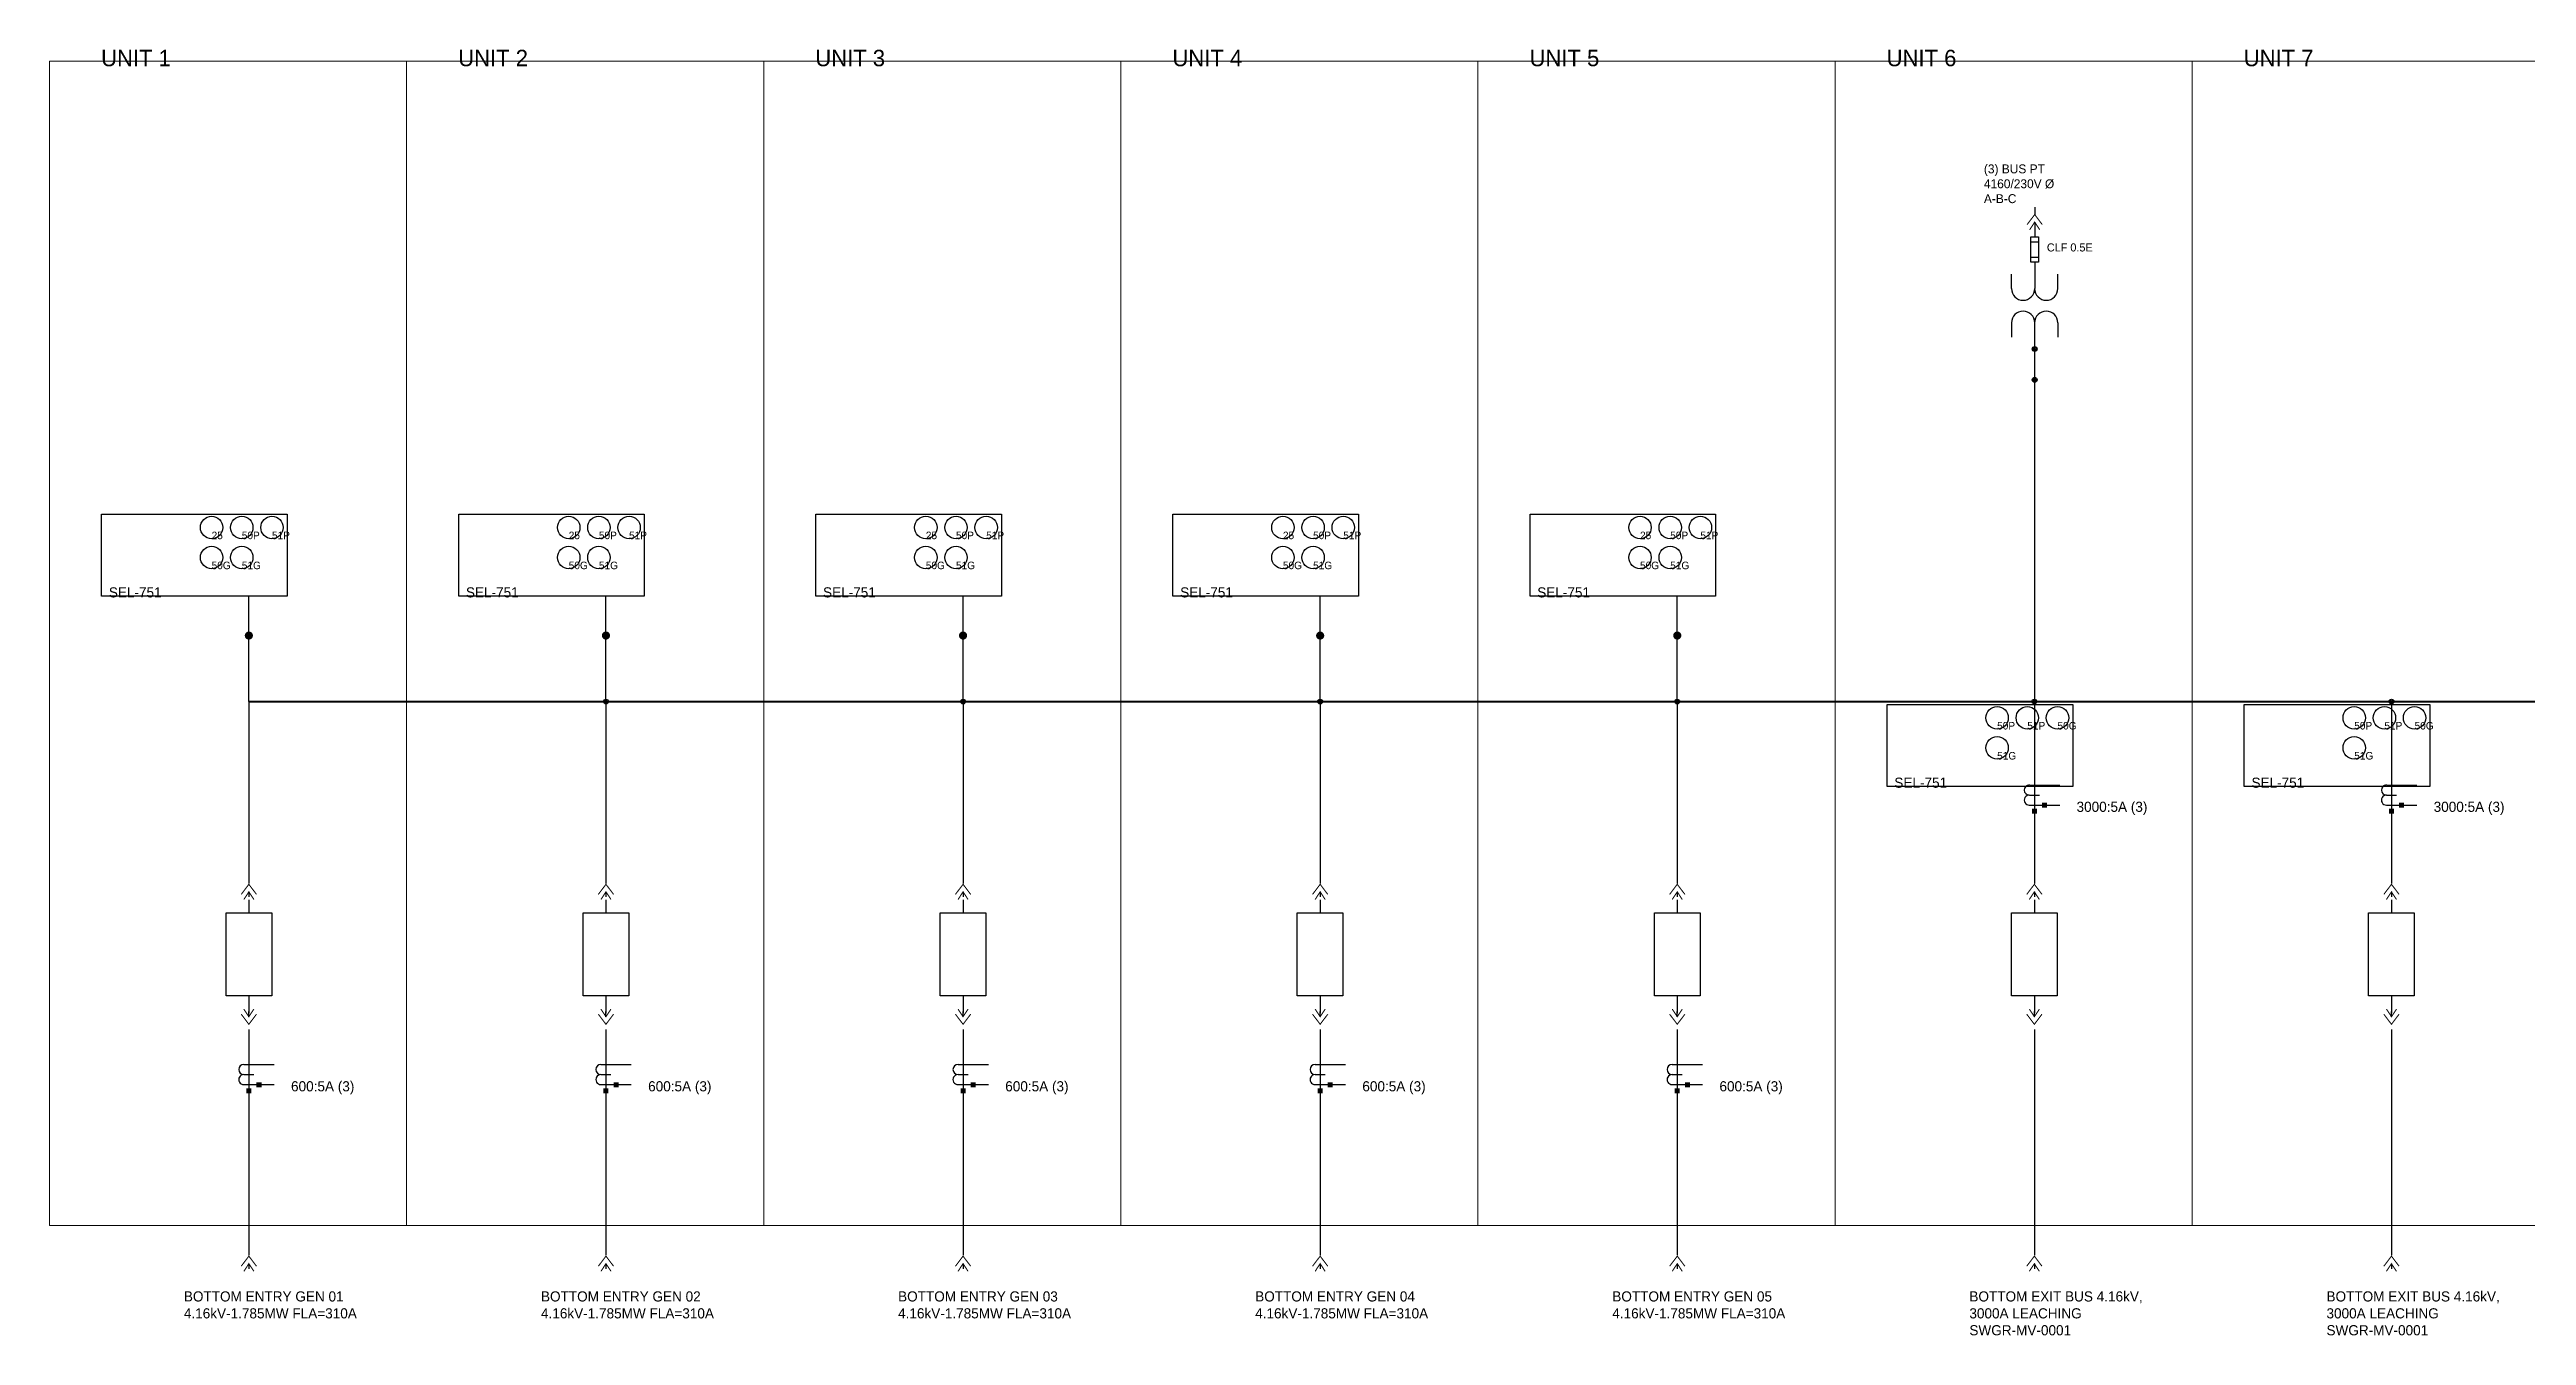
# Model space of a CAD drawing. Header units: metres. Extents: x 2.1 to 63.7, y 5.8 to 21.6.
# Drawn here: x 2.09 to 32.63, y 5.78 to 21.63 of the extents above; entities that cross this region are included whole.
import ezdxf
from ezdxf.enums import TextEntityAlignment as Align

# ---------------------------------------------------------------- set-up
doc = ezdxf.new("R2010")
doc.units = ezdxf.units.M
doc.header["$LTSCALE"] = 0.15
doc.layers.add('OBJ', color=3, linetype='Continuous')
for name, color, linetype, lineweight in [('SLD_BUS', 5, 'Continuous', 50), ('SLD_CUBICLE', 8, 'Continuous', 13), ('SLD_SYMS', 7, 'Continuous', 25), ('SLD_TEXT', 7, 'Continuous', 13), ('SLD_WIRE', 7, 'Continuous', 25)]:
    doc.layers.add(name, color=color, linetype=linetype, lineweight=lineweight)
doc.styles.add('WD', font='txt')

# ---------------------------------------------------------------- blocks, each defined once
blk = doc.blocks.new('WD1005')
at = {"layer": 'OBJ', "const_width": 0.05}
blk.add_lwpolyline([(-0.025, 0, 1), (0.025, 0, 1)], format="xyb", close=True, dxfattribs=at)
blk = doc.blocks.new('VC01PJ_1-')
blk.add_line((0, -0.031), (0, -0.094))
for points in [[(-0.094, -0.062, 0.0125, 0.0125, 0), (0, 0.062, 0.0125, 0.0125, 0), (0.094, -0.062, 0, 0, 0)], [(0.062, -0.125, 0.0125, 0.0125, 0), (0, -0.031, 0.0125, 0.0125, 0), (-0.062, -0.125, 0, 0, 0)]]:
    blk.add_lwpolyline(points, format="xyseb")
at = {"style": 'WD', "width": 0.85}
for tag, p in [('INST', (0.219, 0.25)), ('TAG1', (0.221, -0.092)), ('LOC', (0.219, 0.078)), ('DESC1', (0.219, -0.266)), ('DESC2', (0.219, -0.438)), ('DESC3', (0.219, -0.609))]:
    blk.add_attdef(tag, p, '', height=0.125, dxfattribs=at)
at = {"linetype": 'Continuous', "style": 'WD', "width": 0.85, "flags": 8}
blk.add_attdef('TERM01', text='', height=0.125, dxfattribs=at).set_placement((-0.055, 0.113), align=Align.RIGHT)
at = {"style": 'WD'}
for tag, p, height, flags in [('FAMILY', (-0.132, 0.064), 0.01, 9), ('X2TERM01', (0, 0.062), 0.0125, 1), ('X2TERMDESC01', (0.026, 0.042), 0.01, 1), ('X8TERM02', (0, -0.094), 0.0125, 1), ('X8TERMDESC02', (0.013, -0.115), 0.01, 1)]:
    blk.add_attdef(tag, p, '', height=height, dxfattribs=dict(at, flags=flags))
at = {"linetype": 'Continuous', "style": 'WD', "flags": 9}
for tag, p in [('MFG', (-0.109, 0)), ('CAT', (-0.107, 0.019)), ('ASSYCODE', (-0.109, -0.014))]:
    blk.add_attdef(tag, text='', height=0.01, dxfattribs=at).set_placement(p, align=Align.CENTER)
at = {"linetype": 'Continuous', "style": 'WD', "width": 0.85, "flags": 8}
blk.add_attdef('TERM02', text='', height=0.125, dxfattribs=at).set_placement((-0.041, -0.151), align=Align.TOP_RIGHT)
at = {"color": 7, "style": 'WD', "flags": 1}
blk.add_attdef('WDTYPE', (-0.237, -0.081), '', height=0.01, dxfattribs=at)
at = {"style": 'WD', "flags": 9}
blk.add_attdef('WDBLKNAM', text='', height=0.01, dxfattribs=at).set_placement((-0.16, -0.106), align=Align.RIGHT)
at = {"style": 'WD'}
for tag, p in [('X4LINK', (-0.125, -0.062)), ('X1LINK', (0.125, -0.062))]:
    blk.add_attdef(tag, p, '', height=0.01, dxfattribs=at)
blk = doc.blocks.new('1LCT1A')
at = {"layer": 'OBJ'}
for p, q in [((-0.062, 0.323), (0.312, 0.323)), ((-0.062, 0.198), (0.062, 0.198)), ((-0.062, 0.075), (0.312, 0.075))]:
    blk.add_line(p, q, dxfattribs=at)
for centre, radius, start, end in [((-0.062, 0.261), 0.0625, 90, 270), ((-0.063, 0.137), 0.0618, 89.3683, 270.6317)]:
    blk.add_arc(centre, radius, start, end, dxfattribs=at)
for points in [[(-0.031, -0.031), (-0.031, 0.031), (0.031, -0.031), (0.031, 0.031)], [(0.094, 0.042), (0.094, 0.105), (0.156, 0.042), (0.156, 0.105)]]:
    blk.add_solid(points, dxfattribs=at)
blk = doc.blocks.new('WDDOT')
for radius in [0.03, 0.0187, 0.00929]:
    blk.add_circle((0, 0), radius)
blk = doc.blocks.new('HC01PJ_1-')
blk.add_line((0.031, 0), (0.094, 0))
for points in [[(0.062, -0.094, 0.0125, 0.0125, 0), (-0.062, 0, 0.0125, 0.0125, 0), (0.062, 0.094, 0, 0, 0)], [(0.125, 0.062, 0.0125, 0.0125, 0), (0.031, 0, 0.0125, 0.0125, 0), (0.125, -0.062, 0, 0, 0)]]:
    blk.add_lwpolyline(points, format="xyseb")
at = {"style": 'WD', "width": 0.85}
for tag, p in [('INST', (-0.012, 0.467)), ('LOC', (-0.012, 0.295)), ('TAG1', (-0.01, 0.125)), ('DESC1', (-0.01, -0.344)), ('DESC2', (-0.01, -0.516)), ('DESC3', (-0.01, -0.687))]:
    blk.add_attdef(tag, text='', height=0.125, dxfattribs=at).set_placement(p, align=Align.CENTER)
at = {"style": 'WD', "flags": 9}
blk.add_attdef('WDTYPE', text='', height=0.01, dxfattribs=at).set_placement((-0.221, 0.075), align=Align.RIGHT)
at = {"style": 'WD'}
for tag, p, flags in [('X4TERMDESC01', (-0.094, 0.031), 1), ('X1TERMDESC02', (0.125, 0.031), 1), ('FAMILY', (0.206, 0.131), 9)]:
    blk.add_attdef(tag, p, '', height=0.01, dxfattribs=dict(at, flags=flags))
at = {"color": 7, "style": 'WD', "flags": 1}
for tag, p in [('X4TERM01', (-0.062, 0)), ('X1TERM02', (0.094, 0))]:
    blk.add_attdef(tag, p, '', height=0.0125, dxfattribs=at)
at = {"style": 'WD'}
for tag, p in [('X2LINK', (0, 0.094)), ('X8LINK', (0, -0.094))]:
    blk.add_attdef(tag, p, '', height=0.01, dxfattribs=at)
at = {"linetype": 'Continuous', "style": 'WD', "flags": 9}
for tag, p in [('ASSYCODE', (0.219, 0.062)), ('MFG', (0.228, 0.089)), ('CAT', (0.23, 0.108))]:
    blk.add_attdef(tag, text='', height=0.01, dxfattribs=at).set_placement(p, align=Align.CENTER)
at = {"linetype": 'Continuous', "style": 'WD', "flags": 8}
blk.add_attdef('TERM01', text='', height=0.125, dxfattribs=at).set_placement((-0.104, -0.031), align=Align.TOP_RIGHT)
blk.add_attdef('TERM02', text='', height=0.125, dxfattribs=at).set_placement((0.146, -0.031), align=Align.TOP_LEFT)

msp = doc.modelspace()

# ---------------------------------------------------------------- linework, layer by layer
at = {"layer": 'SLD_BUS'}
msp.add_line((4.55, 13.592), (61.776, 13.592), dxfattribs=at)
at = {"layer": 'SLD_CUBICLE'}
for points in [[(2.093, 21.485), (6.495, 21.485), (6.495, 7.133), (2.093, 7.133)], [(6.495, 21.485), (10.897, 21.485), (10.897, 7.133), (6.495, 7.133)], [(10.897, 21.485), (15.299, 21.485), (15.299, 7.133), (10.897, 7.133)], [(15.299, 21.485), (19.701, 21.485), (19.701, 7.133), (15.299, 7.133)], [(19.701, 21.485), (24.103, 21.485), (24.103, 7.133), (19.701, 7.133)], [(24.103, 21.485), (28.505, 21.485), (28.505, 7.133), (24.103, 7.133)], [(28.505, 21.485), (32.907, 21.485), (32.907, 7.133), (28.505, 7.133)]]:
    msp.add_lwpolyline(points, close=True, dxfattribs=at)
at = {"layer": 'SLD_SYMS'}
for p, q in [((26.517, 19.26), (26.611, 19.26)), ((26.517, 19.072), (26.611, 19.072))]:
    msp.add_line(p, q, dxfattribs=at)
for points in [[(26.517, 19.322), (26.611, 19.322), (26.611, 19.01), (26.517, 19.01)], [(2.735, 15.904), (5.023, 15.904), (5.023, 14.893), (2.735, 14.893)], [(7.137, 15.904), (9.425, 15.904), (9.425, 14.893), (7.137, 14.893)], [(11.539, 15.904), (13.827, 15.904), (13.827, 14.893), (11.539, 14.893)], [(15.941, 15.904), (18.229, 15.904), (18.229, 14.893), (15.941, 14.893)], [(20.343, 15.904), (22.631, 15.904), (22.631, 14.893), (20.343, 14.893)], [(24.745, 13.558), (27.033, 13.558), (27.033, 12.547), (24.745, 12.547)], [(29.147, 13.558), (31.435, 13.558), (31.435, 12.547), (29.147, 12.547)], [(4.2685, 10.989), (4.8315, 10.989), (4.8315, 9.966), (4.2685, 9.966)], [(8.6705, 10.989), (9.2335, 10.989), (9.2335, 9.966), (8.6705, 9.966)], [(13.0725, 10.989), (13.6355, 10.989), (13.6355, 9.966), (13.0725, 9.966)], [(17.4745, 10.989), (18.0375, 10.989), (18.0375, 9.966), (17.4745, 9.966)], [(21.8765, 10.989), (22.4395, 10.989), (22.4395, 9.966), (21.8765, 9.966)], [(26.2785, 10.989), (26.8415, 10.989), (26.8415, 9.966), (26.2785, 9.966)], [(30.6805, 10.989), (31.2435, 10.989), (31.2435, 9.966), (30.6805, 9.966)]]:
    msp.add_lwpolyline(points, close=True, dxfattribs=at)
for centre in [(4.091, 15.738), (4.463, 15.738), (4.835, 15.738), (8.493, 15.738), (8.865, 15.738), (9.237, 15.738), (12.895, 15.738), (13.267, 15.738), (13.639, 15.738), (17.297, 15.738), (17.669, 15.738), (18.041, 15.738), (21.699, 15.738), (22.071, 15.738), (22.443, 15.738), (4.091, 15.368), (4.463, 15.368), (8.493, 15.368), (8.865, 15.368), (12.895, 15.368), (13.267, 15.368), (17.297, 15.368), (17.669, 15.368), (21.699, 15.368), (22.071, 15.368), (26.101, 13.392), (26.473, 13.392), (26.845, 13.392), (30.503, 13.392), (30.875, 13.392), (31.247, 13.392), (26.101, 13.022), (30.503, 13.022)]:
    msp.add_circle(centre, 0.138, dxfattribs=at)
for centre, start, end in [((26.421, 18.682), 180, 0), ((26.706, 18.682), 180, 0), ((26.421, 18.262), 0, 180), ((26.706, 18.262), 0, 180)]:
    msp.add_arc(centre, 0.143, start, end, dxfattribs=at)
at = {"layer": 'SLD_WIRE'}
for p, q in [((26.564, 19.685), (26.564, 19.596)), ((26.564, 19.439), (26.564, 19.322)), ((26.564, 19.01), (26.564, 18.682)), ((26.279, 18.682), (26.279, 18.86)), ((26.849, 18.682), (26.849, 18.86)), ((26.279, 18.262), (26.279, 18.084)), ((26.564, 17.247), (26.564, 18.265)), ((26.849, 18.262), (26.849, 18.084)), ((26.564, 13.592), (26.564, 17.247)), ((4.55, 13.592), (4.55, 14.893)), ((8.952, 13.592), (8.952, 14.893)), ((13.354, 13.592), (13.354, 14.893)), ((17.756, 13.592), (17.756, 14.893)), ((22.158, 13.592), (22.158, 14.893)), ((4.55, 13.592), (4.55, 11.3509)), ((8.952, 13.592), (8.952, 11.3509)), ((13.354, 13.592), (13.354, 11.3509)), ((17.756, 13.592), (17.756, 11.3509)), ((22.158, 13.592), (22.158, 11.3509)), ((26.56, 13.592), (26.56, 11.3509)), ((30.962, 13.592), (30.962, 11.3509)), ((4.55, 11.1495), (4.55, 10.989)), ((8.952, 11.1495), (8.952, 10.989)), ((13.354, 11.1495), (13.354, 10.989)), ((17.756, 11.1495), (17.756, 10.989)), ((22.158, 11.1495), (22.158, 10.989)), ((26.56, 11.1495), (26.56, 10.989)), ((30.962, 11.1495), (30.962, 10.989)), ((4.55, 9.966), (4.55, 9.7499)), ((8.952, 9.966), (8.952, 9.7499)), ((13.354, 9.966), (13.354, 9.7499)), ((17.756, 9.966), (17.756, 9.7499)), ((22.158, 9.966), (22.158, 9.7499)), ((26.56, 9.966), (26.56, 9.7499)), ((30.962, 9.966), (30.962, 9.7499)), ((4.55, 9.5485), (4.55, 6.7679)), ((8.952, 9.5485), (8.952, 6.7679)), ((13.354, 9.5485), (13.354, 6.7679)), ((17.756, 9.5485), (17.756, 6.7679)), ((22.158, 9.5485), (22.158, 6.7679)), ((26.56, 9.5485), (26.56, 6.7679)), ((30.962, 9.5485), (30.962, 6.7679))]:
    msp.add_line(p, q, dxfattribs=at)

# ---------------------------------------------------------------- block references
at = {"layer": 'SLD_SYMS'}
for name, p, rotation in [('HC01PJ_1-', (26.564, 19.533), 270), ('VC01PJ_1-', (4.55, 9.677), 180), ('VC01PJ_1-', (8.952, 9.677), 180), ('VC01PJ_1-', (13.354, 9.677), 180), ('VC01PJ_1-', (17.756, 9.677), 180), ('VC01PJ_1-', (22.158, 9.677), 180), ('VC01PJ_1-', (26.56, 9.677), 180), ('VC01PJ_1-', (30.962, 9.677), 180)]:
    msp.add_blockref(name, p, dxfattribs=dict(at, rotation=rotation))
for name, p in [('WDDOT', (26.564, 17.938)), ('WDDOT', (26.564, 17.558)), ('WD1005', (4.55, 14.406)), ('WD1005', (8.952, 14.406)), ('WD1005', (13.354, 14.406)), ('WD1005', (17.756, 14.406)), ('WD1005', (22.158, 14.406)), ('WDDOT', (8.952, 13.592)), ('WDDOT', (13.354, 13.592)), ('WDDOT', (17.756, 13.592)), ('WDDOT', (22.158, 13.592)), ('WDDOT', (26.56, 13.592)), ('WDDOT', (30.962, 13.592)), ('1LCT1A', (26.56, 12.241)), ('1LCT1A', (30.962, 12.241)), ('VC01PJ_1-', (4.55, 11.278)), ('VC01PJ_1-', (8.952, 11.278)), ('VC01PJ_1-', (13.354, 11.278)), ('VC01PJ_1-', (17.756, 11.278)), ('VC01PJ_1-', (22.158, 11.278)), ('VC01PJ_1-', (26.56, 11.278)), ('VC01PJ_1-', (30.962, 11.278)), ('1LCT1A', (4.55, 8.796)), ('1LCT1A', (8.952, 8.796)), ('1LCT1A', (13.354, 8.796)), ('1LCT1A', (17.756, 8.796)), ('1LCT1A', (22.158, 8.796)), ('VC01PJ_1-', (4.55, 6.695)), ('VC01PJ_1-', (8.952, 6.695)), ('VC01PJ_1-', (13.354, 6.695)), ('VC01PJ_1-', (17.756, 6.695)), ('VC01PJ_1-', (22.158, 6.695)), ('VC01PJ_1-', (26.56, 6.695)), ('VC01PJ_1-', (30.962, 6.695))]:
    msp.add_blockref(name, p, dxfattribs=at)

# ---------------------------------------------------------------- texts
at = {"layer": 'SLD_TEXT', "attachment_point": 1}
for s, insert, char_height in [('UNIT 1', (2.729, 21.626), 0.203), ('UNIT 2', (7.131, 21.626), 0.203), ('UNIT 3', (11.533, 21.626), 0.203), ('UNIT 4', (15.935, 21.626), 0.203), ('UNIT 5', (20.337, 21.626), 0.203), ('UNIT 6', (24.739, 21.626), 0.203), ('UNIT 7', (29.141, 21.626), 0.203), ('(3) BUS PT\\P4160/230V %%C\\PA-B-C', (25.938, 20.213), 0.11), ('CLF 0.5E', (26.714, 19.24), 0.1), ('\\pxqc;25', (4.091, 15.687), 0.093), ('\\pxqc;50P', (4.463, 15.687), 0.093), ('\\pxqc;51P', (4.835, 15.687), 0.093), ('\\pxqc;25', (8.493, 15.687), 0.093), ('\\pxqc;50P', (8.865, 15.687), 0.093), ('\\pxqc;51P', (9.237, 15.687), 0.093), ('\\pxqc;25', (12.895, 15.687), 0.093), ('\\pxqc;50P', (13.267, 15.687), 0.093), ('\\pxqc;51P', (13.639, 15.687), 0.093), ('\\pxqc;25', (17.297, 15.687), 0.093), ('\\pxqc;50P', (17.669, 15.687), 0.093), ('\\pxqc;51P', (18.041, 15.687), 0.093), ('\\pxqc;25', (21.699, 15.687), 0.093), ('\\pxqc;50P', (22.071, 15.687), 0.093), ('\\pxqc;51P', (22.443, 15.687), 0.093), ('\\pxqc;50G', (4.091, 15.317), 0.093), ('\\pxqc;51G', (4.463, 15.317), 0.093), ('\\pxqc;50G', (8.493, 15.317), 0.093), ('\\pxqc;51G', (8.865, 15.317), 0.093), ('\\pxqc;50G', (12.895, 15.317), 0.093), ('\\pxqc;51G', (13.267, 15.317), 0.093), ('\\pxqc;50G', (17.297, 15.317), 0.093), ('\\pxqc;51G', (17.669, 15.317), 0.093), ('\\pxqc;50G', (21.699, 15.317), 0.093), ('\\pxqc;51G', (22.071, 15.317), 0.093), ('SEL-751', (2.824, 15.001), 0.125), ('SEL-751', (7.226, 15.001), 0.125), ('SEL-751', (11.628, 15.001), 0.125), ('SEL-751', (16.03, 15.001), 0.125), ('SEL-751', (20.432, 15.001), 0.125), ('\\pxqc;50P', (26.101, 13.341), 0.093), ('\\pxqc;51P', (26.473, 13.341), 0.093), ('\\pxqc;50G', (26.845, 13.341), 0.093), ('\\pxqc;50P', (30.503, 13.341), 0.093), ('\\pxqc;51P', (30.875, 13.341), 0.093), ('\\pxqc;50G', (31.247, 13.341), 0.093), ('\\pxqc;51G', (26.101, 12.971), 0.093), ('\\pxqc;51G', (30.503, 12.971), 0.093), ('SEL-751', (24.834, 12.655), 0.125), ('SEL-751', (29.236, 12.655), 0.125), ('3000:5A (3)', (27.08, 12.358), 0.125), ('3000:5A (3)', (31.482, 12.358), 0.125), ('600:5A (3)', (5.07, 8.913), 0.125), ('600:5A (3)', (9.472, 8.913), 0.125), ('600:5A (3)', (13.874, 8.913), 0.125), ('600:5A (3)', (18.276, 8.913), 0.125), ('600:5A (3)', (22.678, 8.913), 0.125), ('BOTTOM ENTRY GEN 01\\P4.16kV-1.785MW FLA=310A', (3.749, 6.323), 0.125), ('BOTTOM ENTRY GEN 02\\P4.16kV-1.785MW FLA=310A', (8.151, 6.323), 0.125), ('BOTTOM ENTRY GEN 03\\P4.16kV-1.785MW FLA=310A', (12.553, 6.323), 0.125), ('BOTTOM ENTRY GEN 04\\P4.16kV-1.785MW FLA=310A', (16.955, 6.323), 0.125), ('BOTTOM ENTRY GEN 05\\P4.16kV-1.785MW FLA=310A', (21.357, 6.323), 0.125), ('BOTTOM EXIT BUS 4.16kV,\\P3000A LEACHING\\PSWGR-MV-0001', (25.759, 6.323), 0.125), ('BOTTOM EXIT BUS 4.16kV,\\P3000A LEACHING\\PSWGR-MV-0001', (30.161, 6.323), 0.125)]:
    msp.add_mtext(s, dxfattribs=dict(at, insert=insert, char_height=char_height))

doc.saveas('drawing.dxf')
